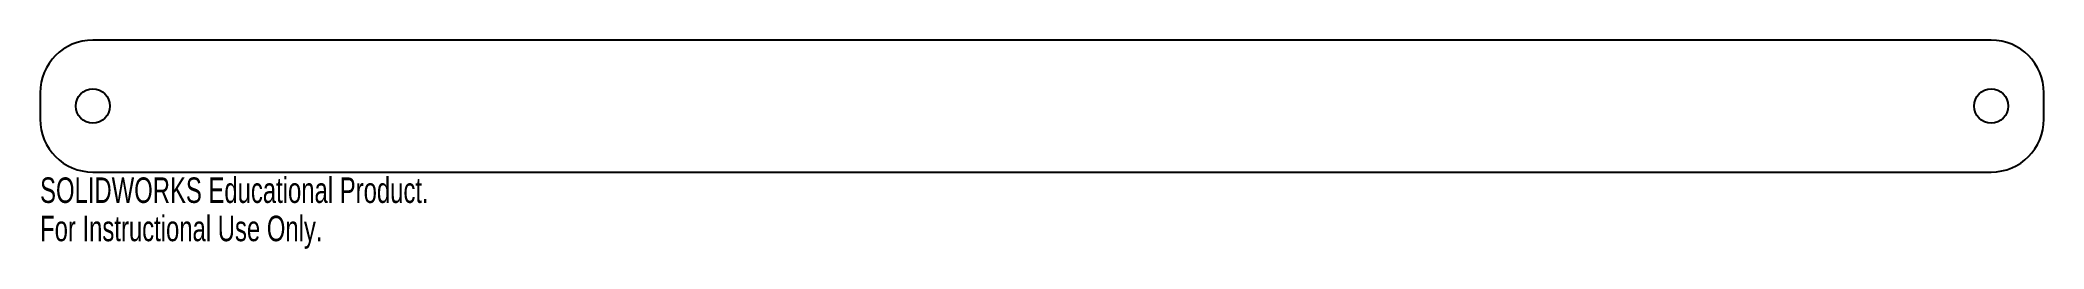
# Model space of a CAD drawing. Header units: millimetres. Extents: x -190 to 190, y -27 to 13.
import ezdxf

# ---------------------------------------------------------------- set-up
doc = ezdxf.new("R2010")
doc.units = ezdxf.units.MM
doc.styles.add('SLDTEXTSTYLE0', font='TXT', dxfattribs={"width": 0.7})

msp = doc.modelspace()

# ---------------------------------------------------------------- linework, layer by layer
at = {"color": 7, "linetype": 'Continuous', "lineweight": 25}
for p, q in [((180, 12.5), (-180, 12.5)), ((-190, 2.5), (-190, -2.5)), ((190, -2.5), (190, 2.5)), ((-180, -12.5), (180, -12.5))]:
    msp.add_line(p, q, dxfattribs=at)
for centre in [(-180, 0), (180, 0)]:
    msp.add_circle(centre, 3.25, dxfattribs=at)
for centre, start, end in [((-180, 2.5), 90, 180), ((180, 2.5), 0, 90), ((-180, -2.5), 180, 270), ((180, -2.5), 270, 0)]:
    msp.add_arc(centre, 10, start, end, dxfattribs=at)

# ---------------------------------------------------------------- texts
at = {"color": 7, "linetype": 'Continuous', "char_height": 4.8336, "attachment_point": 1, "style": 'SLDTEXTSTYLE0'}
for s, insert in [('SOLIDWORKS Educational Product.', (-190, -13.52)), ('For Instructional Use Only.', (-190, -20.77))]:
    msp.add_mtext(s, dxfattribs=dict(at, insert=insert))

doc.saveas('drawing.dxf')
